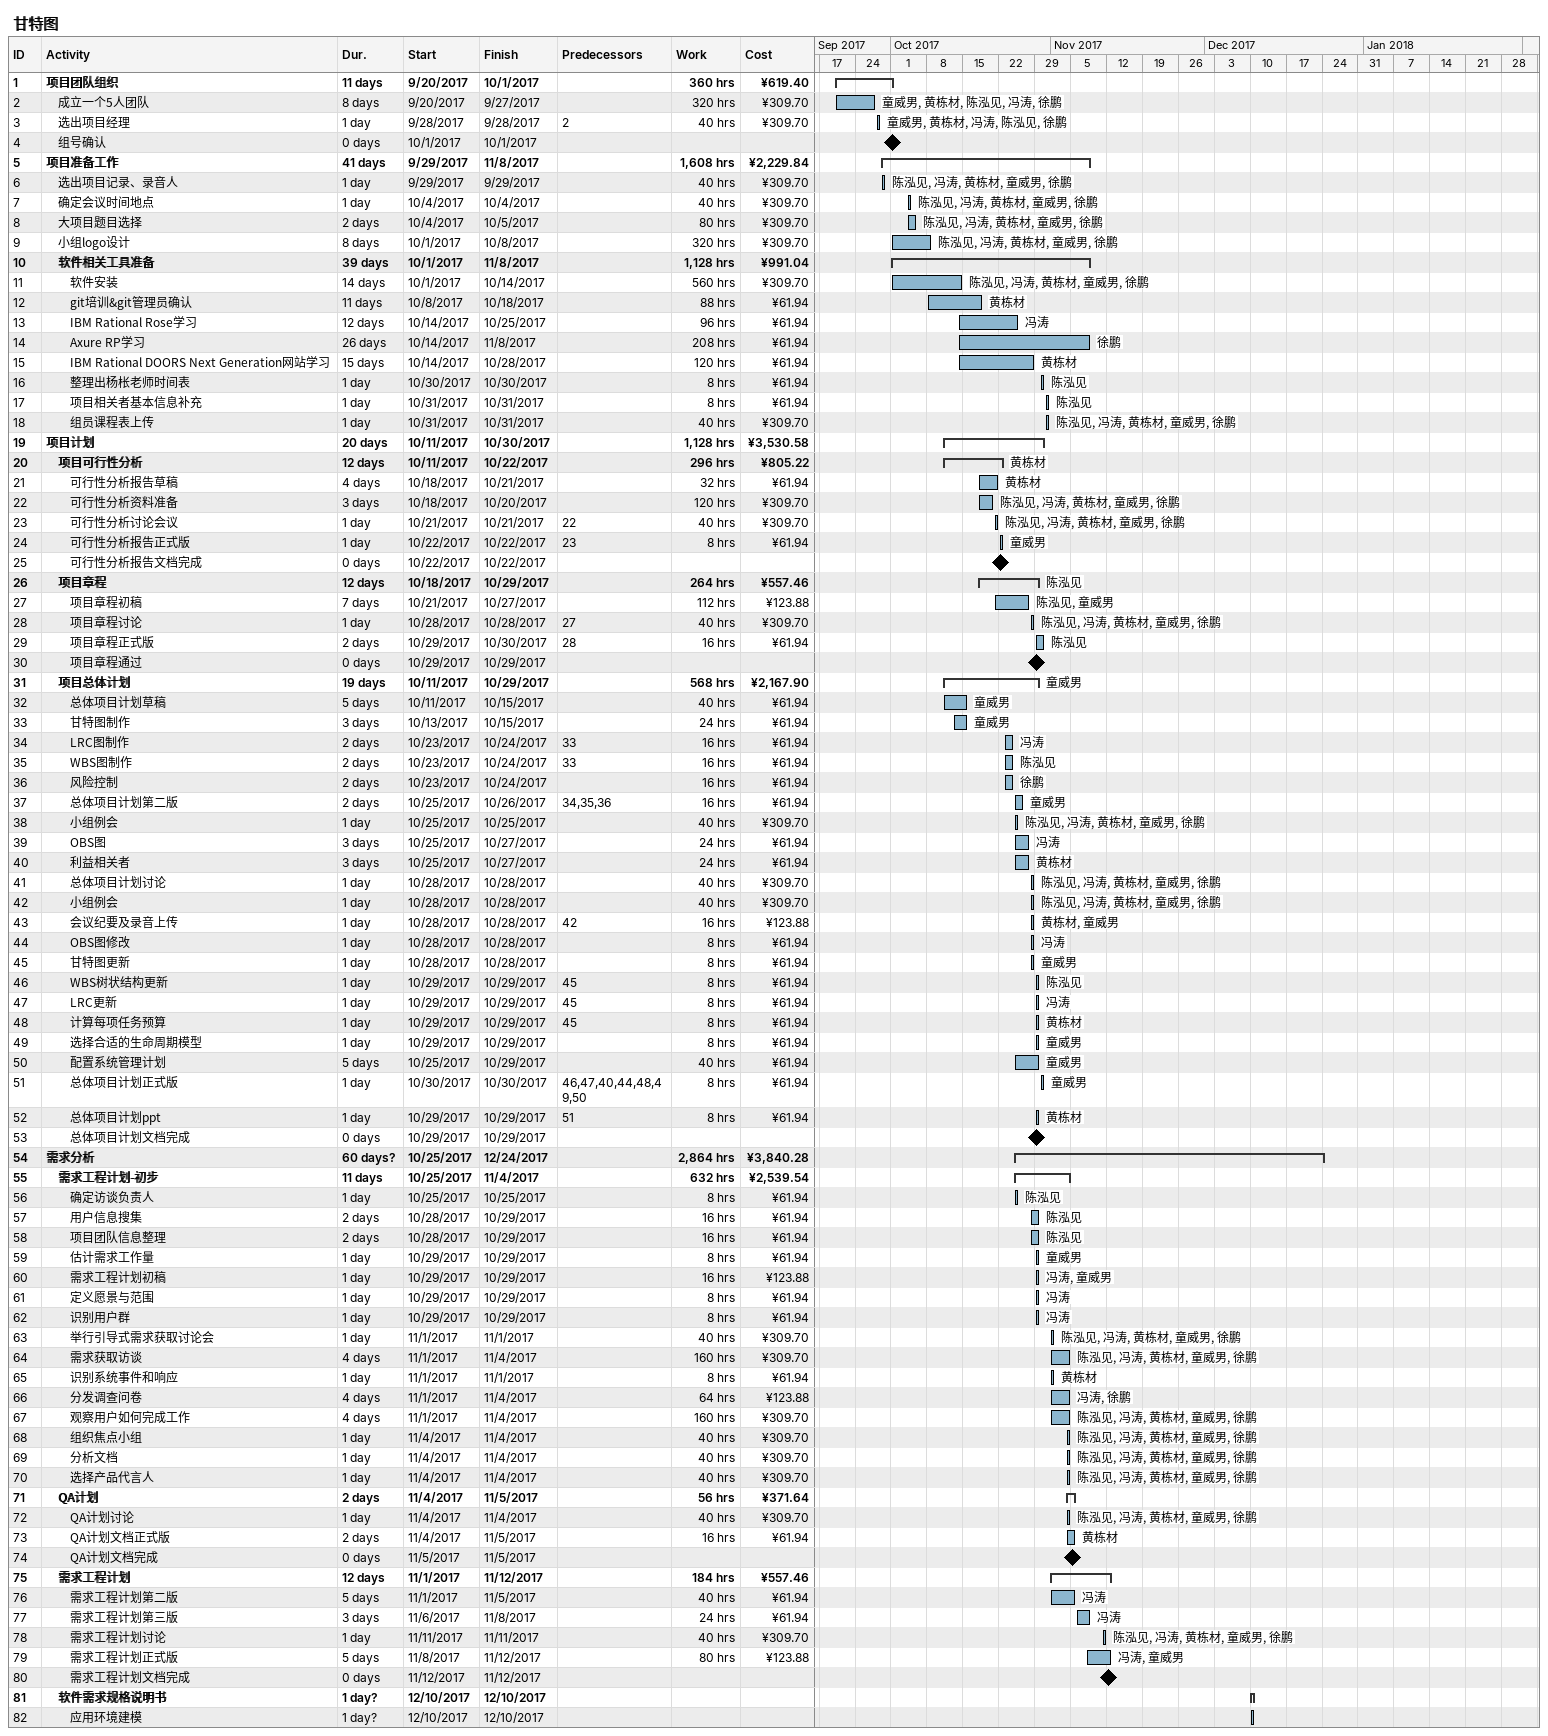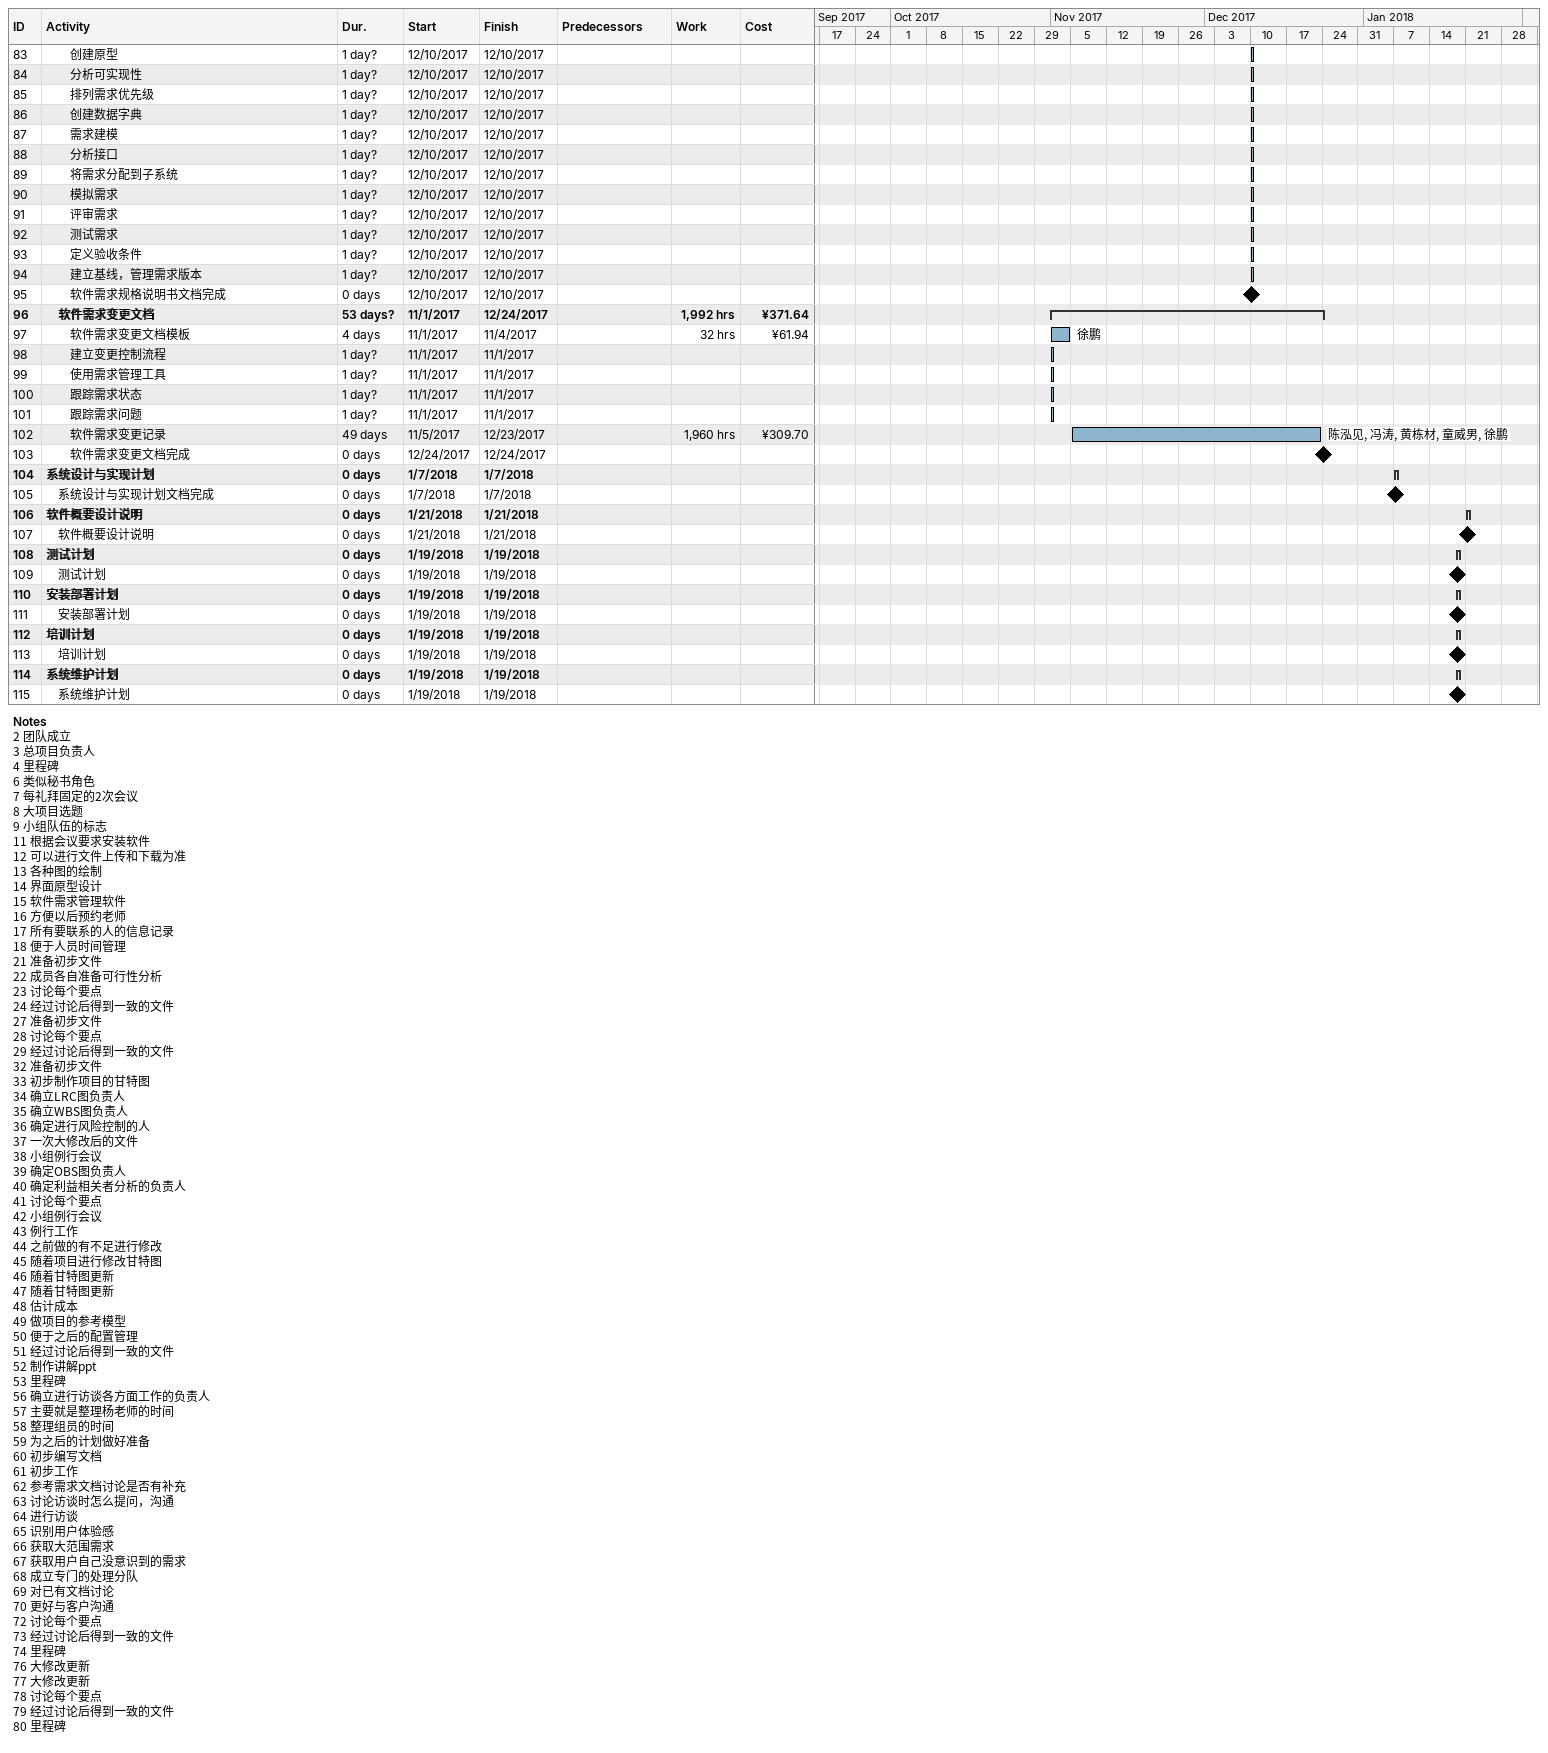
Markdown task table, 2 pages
甘特图

| ID | Level | Task | Duration | Start | Finish | Predecessors | Resources | Work (h) | Cost (¥) |
|---|---|---|---|---|---|---|---|---|---|
| 1 | 1 | **项目团队组织** | 11d | 2017-09-20 | 2017-10-01 |  |  | 360 | 619.40 |
| 2 | 2 | 成立一个5人团队 | 8d | 2017-09-20 | 2017-09-27 |  | 童威男, 黄栋材, 陈泓见, 冯涛, 徐鹏 | 320 | 309.70 |
| 3 | 2 | 选出项目经理 | 1d | 2017-09-28 | 2017-09-28 | 2 | 童威男, 黄栋材, 冯涛, 陈泓见, 徐鹏 | 40 | 309.70 |
| 4 | 2 | 组号确认 | 0d | 2017-10-01 | 2017-10-01 |  |  |  |  |
| 5 | 1 | **项目准备工作** | 41d | 2017-09-29 | 2017-11-08 |  |  | 1608 | 2229.84 |
| 6 | 2 | 选出项目记录、录音人 | 1d | 2017-09-29 | 2017-09-29 |  | 陈泓见, 冯涛, 黄栋材, 童威男, 徐鹏 | 40 | 309.70 |
| 7 | 2 | 确定会议时间地点 | 1d | 2017-10-04 | 2017-10-04 |  | 陈泓见, 冯涛, 黄栋材, 童威男, 徐鹏 | 40 | 309.70 |
| 8 | 2 | 大项目题目选择 | 2d | 2017-10-04 | 2017-10-05 |  | 陈泓见, 冯涛, 黄栋材, 童威男, 徐鹏 | 80 | 309.70 |
| 9 | 2 | 小组logo设计 | 8d | 2017-10-01 | 2017-10-08 |  | 陈泓见, 冯涛, 黄栋材, 童威男, 徐鹏 | 320 | 309.70 |
| 10 | 2 | **软件相关工具准备** | 39d | 2017-10-01 | 2017-11-08 |  |  | 1128 | 991.04 |
| 11 | 3 | 软件安装 | 14d | 2017-10-01 | 2017-10-14 |  | 陈泓见, 冯涛, 黄栋材, 童威男, 徐鹏 | 560 | 309.70 |
| 12 | 3 | git培训&git管理员确认 | 11d | 2017-10-08 | 2017-10-18 |  | 黄栋材 | 88 | 61.94 |
| 13 | 3 | IBM Rational Rose学习 | 12d | 2017-10-14 | 2017-10-25 |  | 冯涛 | 96 | 61.94 |
| 14 | 3 | Axure RP学习 | 26d | 2017-10-14 | 2017-11-08 |  | 徐鹏 | 208 | 61.94 |
| 15 | 3 | IBM Rational DOORS Next Generation网站学习 | 15d | 2017-10-14 | 2017-10-28 |  | 黄栋材 | 120 | 61.94 |
| 16 | 3 | 整理出杨枨老师时间表 | 1d | 2017-10-30 | 2017-10-30 |  | 陈泓见 | 8 | 61.94 |
| 17 | 3 | 项目相关者基本信息补充 | 1d | 2017-10-31 | 2017-10-31 |  | 陈泓见 | 8 | 61.94 |
| 18 | 3 | 组员课程表上传 | 1d | 2017-10-31 | 2017-10-31 |  | 陈泓见, 冯涛, 黄栋材, 童威男, 徐鹏 | 40 | 309.70 |
| 19 | 1 | **项目计划** | 20d | 2017-10-11 | 2017-10-30 |  |  | 1128 | 3530.58 |
| 20 | 2 | **项目可行性分析** | 12d | 2017-10-11 | 2017-10-22 |  | 黄栋材 | 296 | 805.22 |
| 21 | 3 | 可行性分析报告草稿 | 4d | 2017-10-18 | 2017-10-21 |  | 黄栋材 | 32 | 61.94 |
| 22 | 3 | 可行性分析资料准备 | 3d | 2017-10-18 | 2017-10-20 |  | 陈泓见, 冯涛, 黄栋材, 童威男, 徐鹏 | 120 | 309.70 |
| 23 | 3 | 可行性分析讨论会议 | 1d | 2017-10-21 | 2017-10-21 | 22 | 陈泓见, 冯涛, 黄栋材, 童威男, 徐鹏 | 40 | 309.70 |
| 24 | 3 | 可行性分析报告正式版 | 1d | 2017-10-22 | 2017-10-22 | 23 | 童威男 | 8 | 61.94 |
| 25 | 3 | 可行性分析报告文档完成 | 0d | 2017-10-22 | 2017-10-22 |  |  |  |  |
| 26 | 2 | **项目章程** | 12d | 2017-10-18 | 2017-10-29 |  | 陈泓见 | 264 | 557.46 |
| 27 | 3 | 项目章程初稿 | 7d | 2017-10-21 | 2017-10-27 |  | 陈泓见, 童威男 | 112 | 123.88 |
| 28 | 3 | 项目章程讨论 | 1d | 2017-10-28 | 2017-10-28 | 27 | 陈泓见, 冯涛, 黄栋材, 童威男, 徐鹏 | 40 | 309.70 |
| 29 | 3 | 项目章程正式版 | 2d | 2017-10-29 | 2017-10-30 | 28 | 陈泓见 | 16 | 61.94 |
| 30 | 3 | 项目章程通过 | 0d | 2017-10-29 | 2017-10-29 |  |  |  |  |
| 31 | 2 | **项目总体计划** | 19d | 2017-10-11 | 2017-10-29 |  | 童威男 | 568 | 2167.90 |
| 32 | 3 | 总体项目计划草稿 | 5d | 2017-10-11 | 2017-10-15 |  | 童威男 | 40 | 61.94 |
| 33 | 3 | 甘特图制作 | 3d | 2017-10-13 | 2017-10-15 |  | 童威男 | 24 | 61.94 |
| 34 | 3 | LRC图制作 | 2d | 2017-10-23 | 2017-10-24 | 33 | 冯涛 | 16 | 61.94 |
| 35 | 3 | WBS图制作 | 2d | 2017-10-23 | 2017-10-24 | 33 | 陈泓见 | 16 | 61.94 |
| 36 | 3 | 风险控制 | 2d | 2017-10-23 | 2017-10-24 |  | 徐鹏 | 16 | 61.94 |
| 37 | 3 | 总体项目计划第二版 | 2d | 2017-10-25 | 2017-10-26 | 34, 35, 36 | 童威男 | 16 | 61.94 |
| 38 | 3 | 小组例会 | 1d | 2017-10-25 | 2017-10-25 |  | 陈泓见, 冯涛, 黄栋材, 童威男, 徐鹏 | 40 | 309.70 |
| 39 | 3 | OBS图 | 3d | 2017-10-25 | 2017-10-27 |  | 冯涛 | 24 | 61.94 |
| 40 | 3 | 利益相关者 | 3d | 2017-10-25 | 2017-10-27 |  | 黄栋材 | 24 | 61.94 |
| 41 | 3 | 总体项目计划讨论 | 1d | 2017-10-28 | 2017-10-28 |  | 陈泓见, 冯涛, 黄栋材, 童威男, 徐鹏 | 40 | 309.70 |
| 42 | 3 | 小组例会 | 1d | 2017-10-28 | 2017-10-28 |  | 陈泓见, 冯涛, 黄栋材, 童威男, 徐鹏 | 40 | 309.70 |
| 43 | 3 | 会议纪要及录音上传 | 1d | 2017-10-28 | 2017-10-28 | 42 | 黄栋材, 童威男 | 16 | 123.88 |
| 44 | 3 | OBS图修改 | 1d | 2017-10-28 | 2017-10-28 |  | 冯涛 | 8 | 61.94 |
| 45 | 3 | 甘特图更新 | 1d | 2017-10-28 | 2017-10-28 |  | 童威男 | 8 | 61.94 |
| 46 | 3 | WBS树状结构更新 | 1d | 2017-10-29 | 2017-10-29 | 45 | 陈泓见 | 8 | 61.94 |
| 47 | 3 | LRC更新 | 1d | 2017-10-29 | 2017-10-29 | 45 | 冯涛 | 8 | 61.94 |
| 48 | 3 | 计算每项任务预算 | 1d | 2017-10-29 | 2017-10-29 | 45 | 黄栋材 | 8 | 61.94 |
| 49 | 3 | 选择合适的生命周期模型 | 1d | 2017-10-29 | 2017-10-29 |  | 童威男 | 8 | 61.94 |
| 50 | 3 | 配置系统管理计划 | 5d | 2017-10-25 | 2017-10-29 |  | 童威男 | 40 | 61.94 |
| 51 | 3 | 总体项目计划正式版 | 1d | 2017-10-30 | 2017-10-30 | 46, 47, 40, 44, 48, 49, 50 | 童威男 | 8 | 61.94 |
| 52 | 3 | 总体项目计划ppt | 1d | 2017-10-29 | 2017-10-29 | 51 | 黄栋材 | 8 | 61.94 |
| 53 | 3 | 总体项目计划文档完成 | 0d | 2017-10-29 | 2017-10-29 |  |  |  |  |
| 54 | 1 | **需求分析** | 60d? | 2017-10-25 | 2017-12-24 |  |  | 2864 | 3840.28 |
| 55 | 2 | **需求工程计划-初步** | 11d | 2017-10-25 | 2017-11-04 |  |  | 632 | 2539.54 |
| 56 | 3 | 确定访谈负责人 | 1d | 2017-10-25 | 2017-10-25 |  | 陈泓见 | 8 | 61.94 |
| 57 | 3 | 用户信息搜集 | 2d | 2017-10-28 | 2017-10-29 |  | 陈泓见 | 16 | 61.94 |
| 58 | 3 | 项目团队信息整理 | 2d | 2017-10-28 | 2017-10-29 |  | 陈泓见 | 16 | 61.94 |
| 59 | 3 | 估计需求工作量 | 1d | 2017-10-29 | 2017-10-29 |  | 童威男 | 8 | 61.94 |
| 60 | 3 | 需求工程计划初稿 | 1d | 2017-10-29 | 2017-10-29 |  | 冯涛, 童威男 | 16 | 123.88 |
| 61 | 3 | 定义愿景与范围 | 1d | 2017-10-29 | 2017-10-29 |  | 冯涛 | 8 | 61.94 |
| 62 | 3 | 识别用户群 | 1d | 2017-10-29 | 2017-10-29 |  | 冯涛 | 8 | 61.94 |
| 63 | 3 | 举行引导式需求获取讨论会 | 1d | 2017-11-01 | 2017-11-01 |  | 陈泓见, 冯涛, 黄栋材, 童威男, 徐鹏 | 40 | 309.70 |
| 64 | 3 | 需求获取访谈 | 4d | 2017-11-01 | 2017-11-04 |  | 陈泓见, 冯涛, 黄栋材, 童威男, 徐鹏 | 160 | 309.70 |
| 65 | 3 | 识别系统事件和响应 | 1d | 2017-11-01 | 2017-11-01 |  | 黄栋材 | 8 | 61.94 |
| 66 | 3 | 分发调查问卷 | 4d | 2017-11-01 | 2017-11-04 |  | 冯涛, 徐鹏 | 64 | 123.88 |
| 67 | 3 | 观察用户如何完成工作 | 4d | 2017-11-01 | 2017-11-04 |  | 陈泓见, 冯涛, 黄栋材, 童威男, 徐鹏 | 160 | 309.70 |
| 68 | 3 | 组织焦点小组 | 1d | 2017-11-04 | 2017-11-04 |  | 陈泓见, 冯涛, 黄栋材, 童威男, 徐鹏 | 40 | 309.70 |
| 69 | 3 | 分析文档 | 1d | 2017-11-04 | 2017-11-04 |  | 陈泓见, 冯涛, 黄栋材, 童威男, 徐鹏 | 40 | 309.70 |
| 70 | 3 | 选择产品代言人 | 1d | 2017-11-04 | 2017-11-04 |  | 陈泓见, 冯涛, 黄栋材, 童威男, 徐鹏 | 40 | 309.70 |
| 71 | 2 | **QA计划** | 2d | 2017-11-04 | 2017-11-05 |  |  | 56 | 371.64 |
| 72 | 3 | QA计划讨论 | 1d | 2017-11-04 | 2017-11-04 |  | 陈泓见, 冯涛, 黄栋材, 童威男, 徐鹏 | 40 | 309.70 |
| 73 | 3 | QA计划文档正式版 | 2d | 2017-11-04 | 2017-11-05 |  | 黄栋材 | 16 | 61.94 |
| 74 | 3 | QA计划文档完成 | 0d | 2017-11-05 | 2017-11-05 |  |  |  |  |
| 75 | 2 | **需求工程计划** | 12d | 2017-11-01 | 2017-11-12 |  |  | 184 | 557.46 |
| 76 | 3 | 需求工程计划第二版 | 5d | 2017-11-01 | 2017-11-05 |  | 冯涛 | 40 | 61.94 |
| 77 | 3 | 需求工程计划第三版 | 3d | 2017-11-06 | 2017-11-08 |  | 冯涛 | 24 | 61.94 |
| 78 | 3 | 需求工程计划讨论 | 1d | 2017-11-11 | 2017-11-11 |  | 陈泓见, 冯涛, 黄栋材, 童威男, 徐鹏 | 40 | 309.70 |
| 79 | 3 | 需求工程计划正式版 | 5d | 2017-11-08 | 2017-11-12 |  | 冯涛, 童威男 | 80 | 123.88 |
| 80 | 3 | 需求工程计划文档完成 | 0d | 2017-11-12 | 2017-11-12 |  |  |  |  |
| 81 | 2 | **软件需求规格说明书** | 1d? | 2017-12-10 | 2017-12-10 |  |  |  |  |
| 82 | 3 | 应用环境建模 | 1d? | 2017-12-10 | 2017-12-10 |  |  |  |  |
| 83 | 3 | 创建原型 | 1d? | 2017-12-10 | 2017-12-10 |  |  |  |  |
| 84 | 3 | 分析可实现性 | 1d? | 2017-12-10 | 2017-12-10 |  |  |  |  |
| 85 | 3 | 排列需求优先级 | 1d? | 2017-12-10 | 2017-12-10 |  |  |  |  |
| 86 | 3 | 创建数据字典 | 1d? | 2017-12-10 | 2017-12-10 |  |  |  |  |
| 87 | 3 | 需求建模 | 1d? | 2017-12-10 | 2017-12-10 |  |  |  |  |
| 88 | 3 | 分析接口 | 1d? | 2017-12-10 | 2017-12-10 |  |  |  |  |
| 89 | 3 | 将需求分配到子系统 | 1d? | 2017-12-10 | 2017-12-10 |  |  |  |  |
| 90 | 3 | 模拟需求 | 1d? | 2017-12-10 | 2017-12-10 |  |  |  |  |
| 91 | 3 | 评审需求 | 1d? | 2017-12-10 | 2017-12-10 |  |  |  |  |
| 92 | 3 | 测试需求 | 1d? | 2017-12-10 | 2017-12-10 |  |  |  |  |
| 93 | 3 | 定义验收条件 | 1d? | 2017-12-10 | 2017-12-10 |  |  |  |  |
| 94 | 3 | 建立基线，管理需求版本 | 1d? | 2017-12-10 | 2017-12-10 |  |  |  |  |
| 95 | 3 | 软件需求规格说明书文档完成 | 0d | 2017-12-10 | 2017-12-10 |  |  |  |  |
| 96 | 2 | **软件需求变更文档** | 53d? | 2017-11-01 | 2017-12-24 |  |  | 1992 | 371.64 |
| 97 | 3 | 软件需求变更文档模板 | 4d | 2017-11-01 | 2017-11-04 |  | 徐鹏 | 32 | 61.94 |
| 98 | 3 | 建立变更控制流程 | 1d? | 2017-11-01 | 2017-11-01 |  |  |  |  |
| 99 | 3 | 使用需求管理工具 | 1d? | 2017-11-01 | 2017-11-01 |  |  |  |  |
| 100 | 3 | 跟踪需求状态 | 1d? | 2017-11-01 | 2017-11-01 |  |  |  |  |
| 101 | 3 | 跟踪需求问题 | 1d? | 2017-11-01 | 2017-11-01 |  |  |  |  |
| 102 | 3 | 软件需求变更记录 | 49d | 2017-11-05 | 2017-12-23 |  | 陈泓见, 冯涛, 黄栋材, 童威男, 徐鹏 | 1960 | 309.70 |
| 103 | 3 | 软件需求变更文档完成 | 0d | 2017-12-24 | 2017-12-24 |  |  |  |  |
| 104 | 1 | **系统设计与实现计划** | 0d | 2018-01-07 | 2018-01-07 |  |  |  |  |
| 105 | 2 | 系统设计与实现计划文档完成 | 0d | 2018-01-07 | 2018-01-07 |  |  |  |  |
| 106 | 1 | **软件概要设计说明** | 0d | 2018-01-21 | 2018-01-21 |  |  |  |  |
| 107 | 2 | 软件概要设计说明 | 0d | 2018-01-21 | 2018-01-21 |  |  |  |  |
| 108 | 1 | **测试计划** | 0d | 2018-01-19 | 2018-01-19 |  |  |  |  |
| 109 | 2 | 测试计划 | 0d | 2018-01-19 | 2018-01-19 |  |  |  |  |
| 110 | 1 | **安装部署计划** | 0d | 2018-01-19 | 2018-01-19 |  |  |  |  |
| 111 | 2 | 安装部署计划 | 0d | 2018-01-19 | 2018-01-19 |  |  |  |  |
| 112 | 1 | **培训计划** | 0d | 2018-01-19 | 2018-01-19 |  |  |  |  |
| 113 | 2 | 培训计划 | 0d | 2018-01-19 | 2018-01-19 |  |  |  |  |
| 114 | 1 | **系统维护计划** | 0d | 2018-01-19 | 2018-01-19 |  |  |  |  |
| 115 | 2 | 系统维护计划 | 0d | 2018-01-19 | 2018-01-19 |  |  |  |  |

Notes
- 2: 团队成立
- 3: 总项目负责人
- 4: 里程碑
- 6: 类似秘书角色
- 7: 每礼拜固定的2次会议
- 8: 大项目选题
- 9: 小组队伍的标志
- 11: 根据会议要求安装软件
- 12: 可以进行文件上传和下载为准
- 13: 各种图的绘制
- 14: 界面原型设计
- 15: 软件需求管理软件
- 16: 方便以后预约老师
- 17: 所有要联系的人的信息记录
- 18: 便于人员时间管理
- 21: 准备初步文件
- 22: 成员各自准备可行性分析
- 23: 讨论每个要点
- 24: 经过讨论后得到一致的文件
- 27: 准备初步文件
- 28: 讨论每个要点
- 29: 经过讨论后得到一致的文件
- 32: 准备初步文件
- 33: 初步制作项目的甘特图
- 34: 确立LRC图负责人
- 35: 确立WBS图负责人
- 36: 确定进行风险控制的人
- 37: 一次大修改后的文件
- 38: 小组例行会议
- 39: 确定OBS图负责人
- 40: 确定利益相关者分析的负责人
- 41: 讨论每个要点
- 42: 小组例行会议
- 43: 例行工作
- 44: 之前做的有不足进行修改
- 45: 随着项目进行修改甘特图
- 46: 随着甘特图更新
- 47: 随着甘特图更新
- 48: 估计成本
- 49: 做项目的参考模型
- 50: 便于之后的配置管理
- 51: 经过讨论后得到一致的文件
- 52: 制作讲解ppt
- 53: 里程碑
- 56: 确立进行访谈各方面工作的负责人
- 57: 主要就是整理杨老师的时间
- 58: 整理组员的时间
- 59: 为之后的计划做好准备
- 60: 初步编写文档
- 61: 初步工作
- 62: 参考需求文档讨论是否有补充
- 63: 讨论访谈时怎么提问，沟通
- 64: 进行访谈
- 65: 识别用户体验感
- 66: 获取大范围需求
- 67: 获取用户自己没意识到的需求
- 68: 成立专门的处理分队
- 69: 对已有文档讨论
- 70: 更好与客户沟通
- 72: 讨论每个要点
- 73: 经过讨论后得到一致的文件
- 74: 里程碑
- 76: 大修改更新
- 77: 大修改更新
- 78: 讨论每个要点
- 79: 经过讨论后得到一致的文件
- 80: 里程碑
